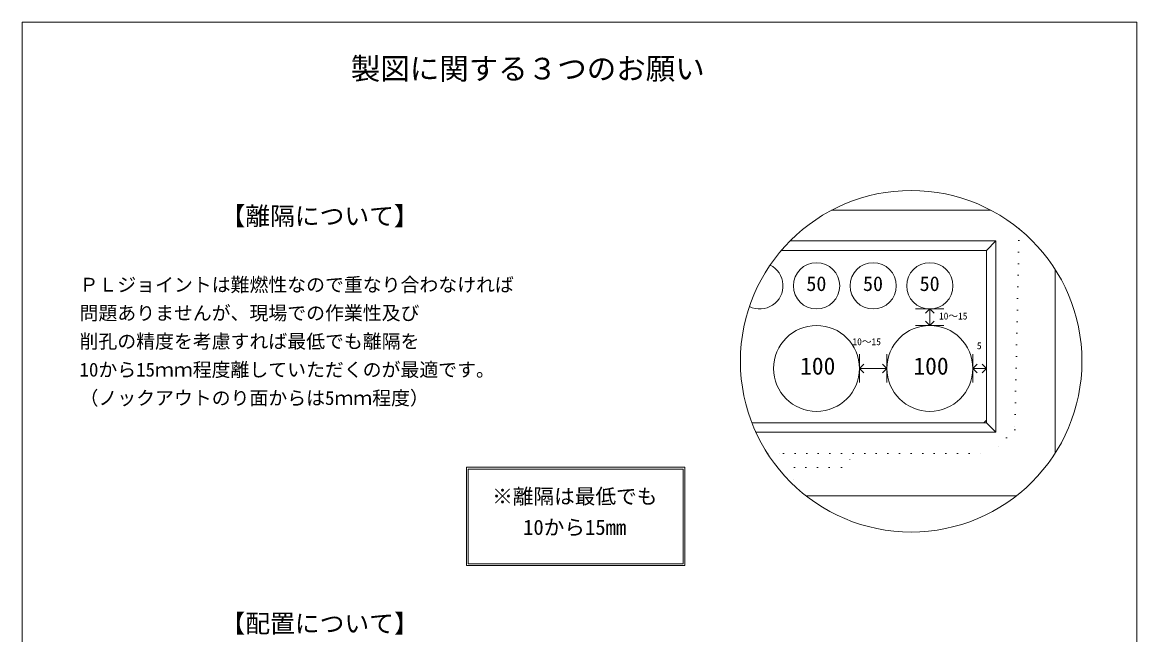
# Model space of a CAD drawing. Units: millimetres, scale not verified. Extents: x -4890 to 18489, y -2335 to 2335.
# Drawn here: x -4890 to -1830, y 653 to 2335 of the extents above; entities that cross this region are included whole.
import ezdxf
from ezdxf.enums import TextEntityAlignment as Align

# ---------------------------------------------------------------- set-up
doc = ezdxf.new("R2010")
doc.units = ezdxf.units.MM
doc.header["$LTSCALE"] = 10
doc.linetypes.add('DASHED1', pattern=[1.8, 1.2, -0.6])
doc.linetypes.add('USER5', pattern=[3.185, 0.01, -3.175])
for name, color, linetype, lineweight in [('0-2_waku', 7, 'Continuous', 18), ('0-3_gaikei', 7, 'Continuous', 18), ('0-4_kakure', 7, 'DASHED1', 5), ('0-5_sunpou', 7, 'Continuous', 5), ('0-7_hole', 7, 'Continuous', 18), ('0-8_uchigawa', 6, 'Continuous', 18), ('0-D_文字１', 7, 'Continuous', 18)]:
    doc.layers.add(name, color=color, linetype=linetype, lineweight=lineweight)
doc.styles.add('ＭＳ ゴシック', font='')
doc.styles.get('ＭＳ ゴシック').set_extended_font_data('MS Gothic')

# ---------------------------------------------------------------- blocks, each defined once
blk = doc.blocks.new('_Open90')
at = {"layer": '0-5_sunpou'}
blk.add_line((0, 0), (-1, 0), dxfattribs=at)
blk.add_lwpolyline([(-0.5, 0.5), (0, 0), (-0.5, -0.5)], dxfattribs=at)

msp = doc.modelspace()

# ---------------------------------------------------------------- linework, layer by layer
at = {"layer": '0-2_waku'}
for p, q in [((-4889.94, 2334.66), (-1829.94, 2334.66)), ((-4889.94, 2334.66), (-1829.94, 2334.66)), ((-4889.94, 2334.66), (-4889.94, -1940.34)), ((-1829.94, 2334.66), (-1829.94, -1940.34))]:
    msp.add_line(p, q, dxfattribs=at)
at = {"layer": '0-3_gaikei'}
for p, q in [((-2230.07, 1818.37), (-2668.2, 1818.37)), ((-2053.86, 1151.63), (-2053.86, 1656)), ((-2737.75, 1034.29), (-2160.53, 1034.29))]:
    msp.add_line(p, q, dxfattribs=at)
at = {"layer": '0-4_kakure', "linetype": 'USER5', "lineweight": 18}
for p, q in [((-2843.97, 1150.93), (-2799.77, 1150.93)), ((-2799.77, 1150.93), (-2229.53, 1150.93)), ((-2799.77, 1150.93), (-2229.53, 1150.93)), ((-2770.03, 1112.05), (-2773.17, 1064.92)), ((-2770.03, 1112.05), (-2666.35, 1112.05))]:
    msp.add_line(p, q, dxfattribs=at)
for points in [[(-2152.87, 1767.23), (-2164.73, 1215.73), (-2229.53, 1150.93)], [(-2770.03, 1112.05), (-2640.43, 1112.05), (-2601.55, 1150.93)]]:
    msp.add_lwpolyline(points, dxfattribs=at)
at = {"layer": '0-5_sunpou', "color": 150, "lineweight": 18}
for p, q in [((-2436.89, 1547.51), (-2359.13, 1547.51)), ((-2436.89, 1502.15), (-2359.13, 1502.15)), ((-2591.11, 1423.09), (-2591.11, 1345.33)), ((-2515.94, 1423.09), (-2515.94, 1345.33)), ((-2279.96, 1423.09), (-2279.96, 1345.33)), ((-2242.49, 1423.09), (-2242.49, 1345.33)), ((-2591.11, 1384.21), (-2515.94, 1384.21)), ((-2279.96, 1384.21), (-2242.49, 1384.21)), ((-2242.49, 1242.56), (-2249.65, 1235.17))]:
    msp.add_line(p, q, dxfattribs=at)
msp.add_circle((-2449.14, 1403.82), 468.88, dxfattribs=at)
at = {"layer": '0-7_hole'}
for centre, radius in [((-2709.05, 1611.01), 63.5), ((-2553.53, 1611.01), 63.5), ((-2398.01, 1611.01), 63.5), ((-2709.05, 1384.21), 117.94), ((-2398.01, 1384.21), 117.94)]:
    msp.add_circle(centre, radius, dxfattribs=at)
msp.add_arc((-2864.57, 1611.01), 63.5, 243.19936, 63.78529, dxfattribs=at)
at = {"layer": '0-8_uchigawa'}
for p, q in [((-2781.91, 1734.13), (-2216.57, 1734.13)), ((-2216.57, 1209.25), (-2216.57, 1734.13)), ((-2805.77, 1708.21), (-2799.77, 1708.21)), ((-2242.49, 1235.17), (-2242.49, 1708.21)), ((-2886.64, 1235.17), (-2799.77, 1235.17)), ((-2799.77, 1235.17), (-2242.49, 1235.17)), ((-2216.57, 1209.25), (-2242.49, 1235.17)), ((-2875.74, 1209.25), (-2799.77, 1209.25)), ((-2799.77, 1209.25), (-2216.57, 1209.25)), ((-3670.41, 1112.92), (-3070.41, 1112.92)), ((-3670.41, 842.92), (-3670.41, 1112.92)), ((-3665.41, 1107.92), (-3075.41, 1107.92)), ((-3665.41, 847.92), (-3665.41, 1107.92)), ((-3075.41, 847.92), (-3075.41, 1107.92)), ((-3070.41, 842.92), (-3070.41, 1112.92)), ((-3670.41, 842.92), (-3070.41, 842.92)), ((-3665.41, 847.92), (-3075.41, 847.92))]:
    msp.add_line(p, q, dxfattribs=at)
msp.add_lwpolyline([(-2799.77, 1708.21), (-2242.49, 1708.21), (-2216.57, 1734.13)], dxfattribs=at)

# ---------------------------------------------------------------- block references
at = {"layer": '0-5_sunpou', "xscale": 23.328, "yscale": 23.328}
for p, rotation in [((-2398.01, 1547.51), 90), ((-2398.01, 1502.15), 270), ((-2591.11, 1384.21), 180), ((-2279.96, 1384.21), 180)]:
    msp.add_blockref('_Open90', p, dxfattribs=dict(at, rotation=rotation))
for p in [(-2515.94, 1384.21), (-2242.49, 1384.21)]:
    msp.add_blockref('_Open90', p, dxfattribs=at)

# ---------------------------------------------------------------- texts
at = {"layer": '0-D_文字１', "style": 'ＭＳ ゴシック'}
for s, height, p in [('製図に関する３つのお願い', 59.38, (-3988, 2159.86)), ('【離隔について】', 49.88, (-4345.6, 1762.77)), ('ＰＬジョイントは難燃性なので重なり合わなければ', 38.01, (-4732.71, 1583.64)), ('50', 40.38, (-2737.03, 1584.65)), ('50', 40.38, (-2581.51, 1584.65)), ('50', 40.38, (-2425.99, 1584.65)), ('問題ありませんが、現場での作業性及び', 38.01, (-4732.71, 1505.88)), ('10～15', 19, (-2372.95, 1512.82)), ('削孔の精度を考慮すれば最低でも離隔を', 38.01, (-4732.71, 1428.12)), ('10～15', 19, (-2610.48, 1442.33)), ('5', 19, (-2268.8, 1431.29)), ('100', 47.51, (-2754.33, 1352.88)), ('100', 47.51, (-2443.29, 1352.88)), ('10から15ｍｍ程度離していただくのが最適です。', 38.01, (-4732.71, 1350.36)), ('（ノックアウトのり面からは5ｍｍ程度）', 38.01, (-4732.71, 1272.6)), ('※離隔は最低でも', 41.57, (-3599.76, 999.78)), ('\u3000 10から15mm', 41.57, (-3599.76, 914.73)), ('【配置について】', 49.88, (-4345.6, 643.92))]:
    msp.add_text(s, height=height, dxfattribs=at).set_placement(p, align=Align.BOTTOM_LEFT)

doc.saveas('drawing.dxf')
